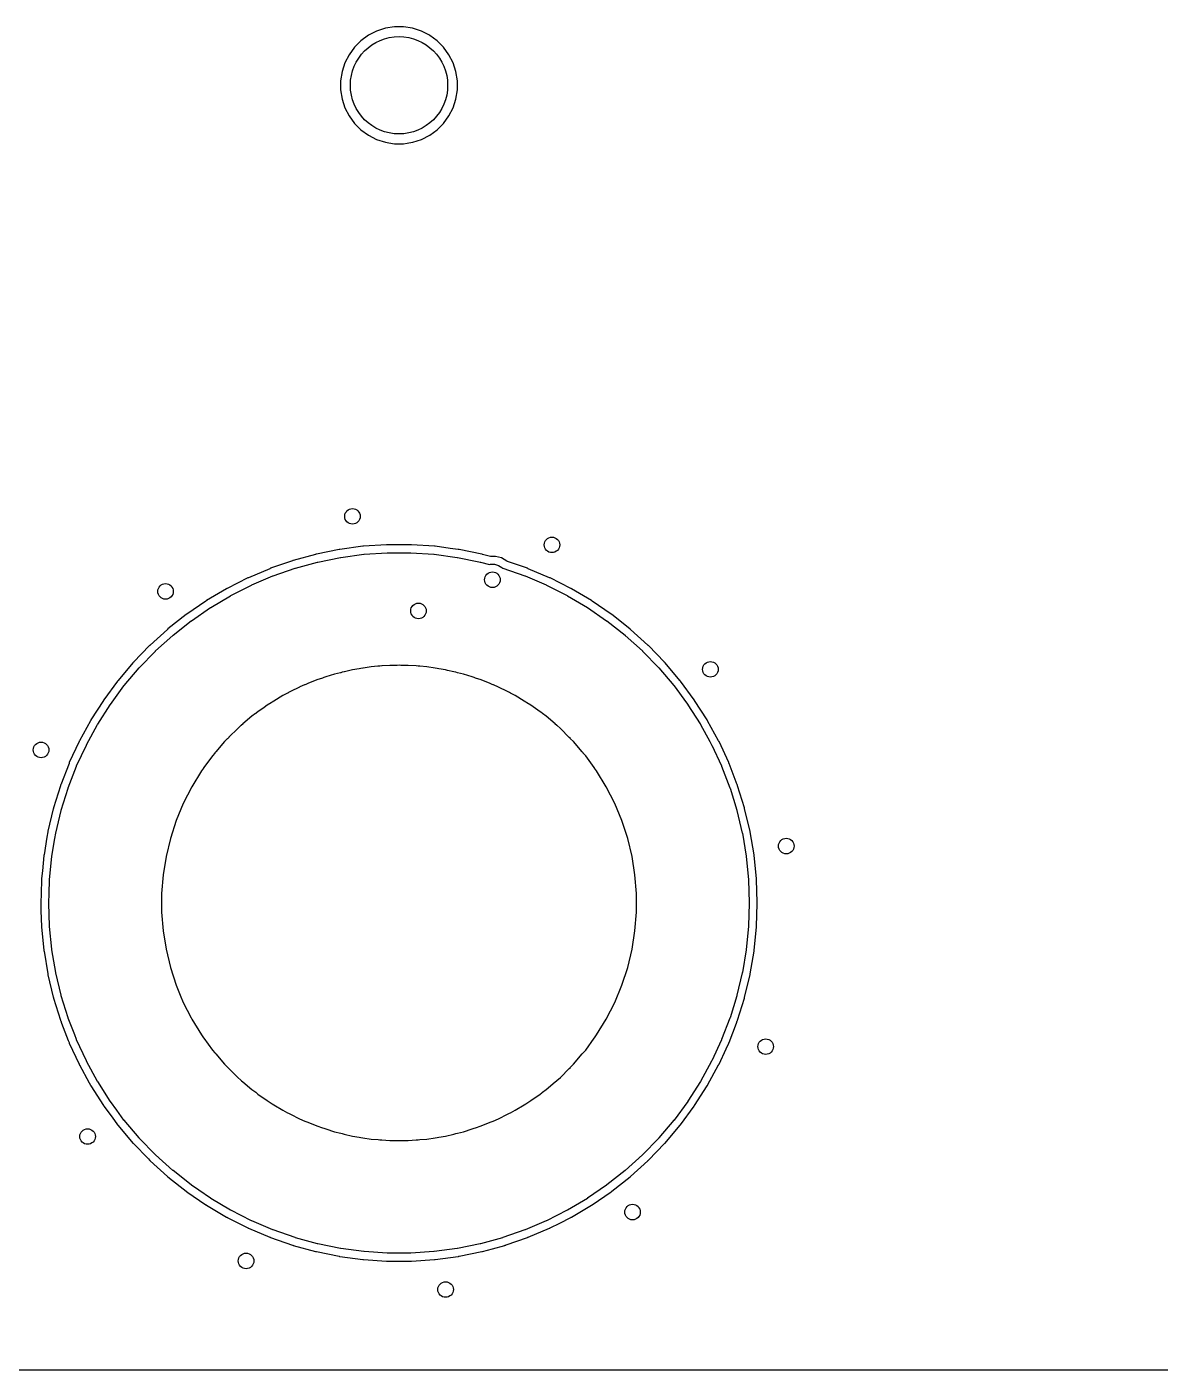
# Model space of a CAD drawing. Header units: inches. Extents: x 0.79 to 7.64, y -5.35 to -0.98.
# Drawn here: x 3.836 to 4.983, y -5.354 to -3.996 of the extents above; entities that cross this region are included whole.
import ezdxf

# ---------------------------------------------------------------- set-up
doc = ezdxf.new("R2010")
doc.units = ezdxf.units.IN
doc.header["$MEASUREMENT"] = 0
doc.layers.add('BLACK', color=250, linetype='CONTINUOUS')

msp = doc.modelspace()

# ---------------------------------------------------------------- linework, layer by layer
at = {"layer": 'BLACK', "linetype": 'CONTINUOUS'}
for p, q in [((4.1816, -4.0046), (4.1741, -4.0101)), ((4.1899, -4.0004), (4.1816, -4.0046)), ((4.1988, -3.9975), (4.1899, -4.0004)), ((4.2079, -3.996), (4.1988, -3.9975)), ((4.2172, -3.996), (4.2079, -3.996)), ((4.2079, -3.996), (4.2079, -3.996)), ((4.2079, -3.996), (4.2079, -3.996)), ((4.2264, -3.9975), (4.2172, -3.996)), ((4.2172, -3.996), (4.2172, -3.996)), ((4.2172, -3.996), (4.2172, -3.996)), ((4.2353, -4.0004), (4.2264, -3.9975)), ((4.2434, -4.0045), (4.2353, -4.0004)), ((4.2436, -4.0046), (4.2434, -4.0045)), ((4.2434, -4.0045), (4.2434, -4.0045)), ((4.2439, -4.0048), (4.2436, -4.0046)), ((4.2436, -4.0046), (4.2436, -4.0046)), ((4.2436, -4.0046), (4.2436, -4.0046)), ((4.2511, -4.0101), (4.2439, -4.0048)), ((4.2439, -4.0048), (4.2439, -4.0048)), ((4.1675, -4.0166), (4.1621, -4.0242)), ((4.1741, -4.0101), (4.1675, -4.0166)), ((4.2577, -4.0166), (4.2511, -4.0101)), ((4.2511, -4.0101), (4.2511, -4.0101)), ((4.2511, -4.0101), (4.2511, -4.0101)), ((4.2631, -4.0242), (4.2577, -4.0166)), ((4.1579, -4.0324), (4.155, -4.0413)), ((4.1621, -4.0242), (4.1579, -4.0324)), ((4.2673, -4.0324), (4.2631, -4.0242)), ((4.2702, -4.0413), (4.2673, -4.0324)), ((4.155, -4.0413), (4.1535, -4.0505)), ((4.2717, -4.0505), (4.2702, -4.0413)), ((4.2702, -4.0413), (4.2702, -4.0413)), ((4.2702, -4.0413), (4.2702, -4.0413)), ((4.1535, -4.0505), (4.1535, -4.0598)), ((4.1535, -4.0598), (4.155, -4.069)), ((4.2702, -4.069), (4.2717, -4.0598)), ((4.2717, -4.0598), (4.2717, -4.0505)), ((4.155, -4.069), (4.155, -4.069)), ((4.155, -4.069), (4.155, -4.0691)), ((4.155, -4.0691), (4.1579, -4.0778)), ((4.2673, -4.0778), (4.2702, -4.069)), ((4.2702, -4.069), (4.2702, -4.069)), ((4.1579, -4.0778), (4.1579, -4.0778)), ((4.1579, -4.0778), (4.1579, -4.0778)), ((4.1579, -4.0778), (4.1579, -4.0778)), ((4.1579, -4.0778), (4.1621, -4.0861)), ((4.1621, -4.0861), (4.1675, -4.0936)), ((4.2577, -4.0936), (4.2631, -4.0861)), ((4.2631, -4.0861), (4.2673, -4.0778)), ((4.1675, -4.0936), (4.1741, -4.1002)), ((4.1741, -4.1002), (4.1816, -4.1056)), ((4.2436, -4.1056), (4.2511, -4.1002)), ((4.2511, -4.1002), (4.2577, -4.0936)), ((4.1816, -4.1056), (4.1899, -4.1099)), ((4.1899, -4.1099), (4.1988, -4.1127)), ((4.1988, -4.1127), (4.1988, -4.1127)), ((4.1988, -4.1127), (4.1988, -4.1127)), ((4.1988, -4.1127), (4.2024, -4.1133)), ((4.2024, -4.1133), (4.2079, -4.1142)), ((4.2079, -4.1142), (4.2172, -4.1142)), ((4.2172, -4.1142), (4.2209, -4.1136)), ((4.2172, -4.1142), (4.2172, -4.1142)), ((4.2209, -4.1136), (4.2264, -4.1127)), ((4.2264, -4.1127), (4.2264, -4.1127)), ((4.2264, -4.1127), (4.2264, -4.1127)), ((4.2264, -4.1127), (4.2264, -4.1127)), ((4.2264, -4.1127), (4.2264, -4.1127)), ((4.2264, -4.1127), (4.2265, -4.1127)), ((4.2265, -4.1127), (4.2267, -4.1126)), ((4.2267, -4.1126), (4.2353, -4.1099)), ((4.2353, -4.1099), (4.2436, -4.1056)), ((4.1759, -4.5213), (4.1527, -4.5245)), ((4.1761, -4.5213), (4.1759, -4.5213)), ((4.1762, -4.5213), (4.1761, -4.5213)), ((4.1765, -4.5213), (4.1762, -4.5213)), ((4.1768, -4.5213), (4.1765, -4.5213)), ((4.1765, -4.5213), (4.1765, -4.5213)), ((4.1765, -4.5213), (4.1765, -4.5213)), ((4.2001, -4.5197), (4.1768, -4.5213)), ((4.2003, -4.5197), (4.2001, -4.5197)), ((4.2007, -4.5197), (4.2003, -4.5197)), ((4.2003, -4.5197), (4.2003, -4.5197)), ((4.2003, -4.5197), (4.2003, -4.5197)), ((4.2009, -4.5197), (4.2007, -4.5197)), ((4.2243, -4.5197), (4.2009, -4.5197)), ((4.2009, -4.5197), (4.2009, -4.5197)), ((4.2245, -4.5197), (4.2243, -4.5197)), ((4.2243, -4.5197), (4.2243, -4.5197)), ((4.2248, -4.5197), (4.2245, -4.5197)), ((4.2249, -4.5197), (4.2248, -4.5197)), ((4.225, -4.5197), (4.2249, -4.5197)), ((4.2251, -4.5197), (4.225, -4.5197)), ((4.2484, -4.5213), (4.2251, -4.5197)), ((4.2487, -4.5213), (4.2484, -4.5213)), ((4.249, -4.5213), (4.2487, -4.5213)), ((4.2492, -4.5213), (4.249, -4.5213)), ((4.2493, -4.5213), (4.2492, -4.5213)), ((4.2643, -4.5234), (4.2493, -4.5213)), ((4.1048, -4.5359), (4.0827, -4.5435)), ((4.1051, -4.5358), (4.1048, -4.5359)), ((4.1054, -4.5357), (4.1051, -4.5358)), ((4.1056, -4.5356), (4.1054, -4.5357)), ((4.1282, -4.5295), (4.1056, -4.5356)), ((4.1284, -4.5294), (4.1282, -4.5295)), ((4.1287, -4.5293), (4.1284, -4.5294)), ((4.1289, -4.5293), (4.1287, -4.5293)), ((4.129, -4.5293), (4.1289, -4.5293)), ((4.1519, -4.5246), (4.129, -4.5293)), ((4.129, -4.5293), (4.129, -4.5293)), ((4.129, -4.5293), (4.129, -4.5293)), ((4.1306, -4.5372), (4.1535, -4.5325)), ((4.1522, -4.5245), (4.1519, -4.5246)), ((4.1525, -4.5245), (4.1522, -4.5245)), ((4.1527, -4.5245), (4.1525, -4.5245)), ((4.1535, -4.5325), (4.1538, -4.5325)), ((4.1538, -4.5325), (4.177, -4.5294)), ((4.177, -4.5294), (4.1773, -4.5293)), ((4.1773, -4.5293), (4.2006, -4.5278)), ((4.2006, -4.5278), (4.2009, -4.5278)), ((4.2009, -4.5278), (4.2243, -4.5278)), ((4.2243, -4.5278), (4.2246, -4.5278)), ((4.2246, -4.5278), (4.2479, -4.5293)), ((4.2479, -4.5293), (4.2482, -4.5294)), ((4.2482, -4.5294), (4.2714, -4.5325)), ((4.2725, -4.5245), (4.2643, -4.5234)), ((4.2714, -4.5325), (4.2717, -4.5325)), ((4.2717, -4.5325), (4.2935, -4.537)), ((4.2727, -4.5245), (4.2725, -4.5245)), ((4.273, -4.5245), (4.2727, -4.5245)), ((4.2727, -4.5245), (4.2727, -4.5245)), ((4.2727, -4.5245), (4.2727, -4.5245)), ((4.2733, -4.5246), (4.273, -4.5245)), ((4.2962, -4.5293), (4.2733, -4.5246)), ((4.2733, -4.5246), (4.2733, -4.5246)), ((4.2733, -4.5246), (4.2733, -4.5246)), ((4.2965, -4.5293), (4.2962, -4.5293)), ((4.2968, -4.5294), (4.2965, -4.5293)), ((4.2965, -4.5293), (4.2965, -4.5293)), ((4.2965, -4.5293), (4.2965, -4.5293)), ((4.297, -4.5295), (4.2968, -4.5294)), ((4.2968, -4.5294), (4.2968, -4.5294)), ((4.3012, -4.5306), (4.297, -4.5295)), ((4.3039, -4.5313), (4.3012, -4.5306)), ((4.305, -4.5315), (4.3039, -4.5313)), ((4.3102, -4.5315), (4.305, -4.5315)), ((4.3162, -4.5331), (4.3102, -4.5315)), ((4.3102, -4.5315), (4.3102, -4.5315)), ((4.3216, -4.5362), (4.3162, -4.5331)), ((4.3217, -4.5363), (4.3216, -4.5362)), ((4.3216, -4.5362), (4.3216, -4.5362)), ((4.3224, -4.5366), (4.3217, -4.5363)), ((4.3424, -4.5435), (4.3224, -4.5366)), ((4.0819, -4.5439), (4.0604, -4.553)), ((4.0822, -4.5437), (4.0819, -4.5439)), ((4.0825, -4.5436), (4.0822, -4.5437)), ((4.0827, -4.5435), (4.0825, -4.5436)), ((4.0854, -4.5512), (4.1075, -4.5435)), ((4.1075, -4.5435), (4.1078, -4.5434)), ((4.1078, -4.5434), (4.1303, -4.5373)), ((4.1303, -4.5373), (4.1306, -4.5372)), ((4.2935, -4.537), (4.2946, -4.5372)), ((4.2946, -4.5372), (4.2949, -4.5373)), ((4.2949, -4.5373), (4.3041, -4.5398)), ((4.3041, -4.5398), (4.305, -4.5395)), ((4.305, -4.5395), (4.3091, -4.5395)), ((4.3091, -4.5395), (4.3131, -4.5406)), ((4.3131, -4.5406), (4.3167, -4.5426)), ((4.3167, -4.5426), (4.3175, -4.5434)), ((4.3175, -4.5434), (4.3177, -4.5435)), ((4.3177, -4.5435), (4.3398, -4.5512)), ((4.3427, -4.5436), (4.3424, -4.5435)), ((4.343, -4.5437), (4.3427, -4.5436)), ((4.3433, -4.5439), (4.343, -4.5437)), ((4.3648, -4.553), (4.3433, -4.5439)), ((4.0597, -4.5533), (4.0388, -4.5639)), ((4.0425, -4.5711), (4.0633, -4.5606)), ((4.0599, -4.5532), (4.0597, -4.5533)), ((4.0602, -4.5531), (4.0599, -4.5532)), ((4.0604, -4.553), (4.0602, -4.5531)), ((4.0633, -4.5606), (4.0636, -4.5604)), ((4.0636, -4.5604), (4.0851, -4.5513)), ((4.0851, -4.5513), (4.0854, -4.5512)), ((4.3398, -4.5512), (4.3401, -4.5513)), ((4.3401, -4.5513), (4.3616, -4.5604)), ((4.3616, -4.5604), (4.3619, -4.5606)), ((4.3619, -4.5606), (4.3827, -4.5711)), ((4.365, -4.5531), (4.3648, -4.553)), ((4.3653, -4.5532), (4.365, -4.5531)), ((4.3655, -4.5533), (4.3653, -4.5532)), ((4.3864, -4.5639), (4.3655, -4.5533)), ((4.0172, -4.5766), (3.998, -4.5899)), ((4.0175, -4.5765), (4.0172, -4.5766)), ((4.0177, -4.5763), (4.0175, -4.5765)), ((4.018, -4.5762), (4.0177, -4.5763)), ((4.0381, -4.5643), (4.018, -4.5762)), ((4.0221, -4.5831), (4.0422, -4.5712)), ((4.0383, -4.5641), (4.0381, -4.5643)), ((4.0386, -4.564), (4.0383, -4.5641)), ((4.0388, -4.5639), (4.0386, -4.564)), ((4.0422, -4.5712), (4.0425, -4.5711)), ((4.3827, -4.5711), (4.383, -4.5712)), ((4.383, -4.5712), (4.4031, -4.5831)), ((4.3866, -4.564), (4.3864, -4.5639)), ((4.3869, -4.5641), (4.3866, -4.564)), ((4.3871, -4.5643), (4.3869, -4.5641)), ((4.4072, -4.5762), (4.3871, -4.5643)), ((4.4075, -4.5763), (4.4072, -4.5762)), ((4.4077, -4.5765), (4.4075, -4.5763)), ((4.408, -4.5766), (4.4077, -4.5765)), ((4.4077, -4.5765), (4.4077, -4.5765)), ((4.4272, -4.5899), (4.408, -4.5766)), ((3.9973, -4.5904), (3.9789, -4.6049)), ((3.9975, -4.5902), (3.9973, -4.5904)), ((3.9977, -4.59), (3.9975, -4.5902)), ((3.998, -4.5899), (3.9977, -4.59)), ((4.0026, -4.5965), (4.0218, -4.5833)), ((4.0218, -4.5833), (4.0221, -4.5831)), ((4.4031, -4.5831), (4.4034, -4.5833)), ((4.4034, -4.5833), (4.4226, -4.5965)), ((4.4274, -4.59), (4.4272, -4.5899)), ((4.4277, -4.5902), (4.4274, -4.59)), ((4.4274, -4.59), (4.4274, -4.59)), ((4.4279, -4.5904), (4.4277, -4.5902)), ((4.4277, -4.5902), (4.4277, -4.5902)), ((4.4462, -4.6049), (4.4279, -4.5904)), ((4.4279, -4.5904), (4.4279, -4.5904)), ((3.984, -4.6112), (4.0023, -4.5967)), ((4.0023, -4.5967), (4.0026, -4.5965)), ((4.4226, -4.5965), (4.4229, -4.5967)), ((4.4229, -4.5967), (4.4412, -4.6112)), ((3.9783, -4.6054), (3.961, -4.6211)), ((3.9664, -4.6271), (3.9837, -4.6114)), ((3.9785, -4.6052), (3.9783, -4.6054)), ((3.9787, -4.6051), (3.9785, -4.6052)), ((3.9789, -4.6049), (3.9787, -4.605)), ((3.9787, -4.605), (3.9787, -4.605)), ((3.9787, -4.605), (3.9787, -4.605)), ((3.9787, -4.605), (3.9787, -4.6051)), ((3.9837, -4.6114), (3.984, -4.6112)), ((4.4412, -4.6112), (4.4415, -4.6114)), ((4.4415, -4.6114), (4.4588, -4.6271)), ((4.4463, -4.6049), (4.4462, -4.6049)), ((4.4465, -4.605), (4.4463, -4.6049)), ((4.4467, -4.6052), (4.4465, -4.605)), ((4.4469, -4.6054), (4.4467, -4.6052)), ((4.4467, -4.6052), (4.4467, -4.6052)), ((4.4642, -4.6211), (4.4469, -4.6054)), ((4.4469, -4.6054), (4.4469, -4.6054)), ((4.4469, -4.6054), (4.4469, -4.6054)), ((3.9603, -4.6217), (3.9441, -4.6385)), ((3.9499, -4.6441), (3.9662, -4.6273)), ((3.9605, -4.6215), (3.9603, -4.6217)), ((3.9608, -4.6213), (3.9605, -4.6215)), ((3.961, -4.6211), (3.9608, -4.6213)), ((3.9662, -4.6273), (3.9664, -4.6271)), ((4.4588, -4.6271), (4.459, -4.6273)), ((4.459, -4.6273), (4.4753, -4.6441)), ((4.4644, -4.6213), (4.4642, -4.6211)), ((4.4642, -4.6211), (4.4642, -4.6211)), ((4.4642, -4.6211), (4.4642, -4.6211)), ((4.4647, -4.6215), (4.4644, -4.6213)), ((4.4644, -4.6213), (4.4644, -4.6213)), ((4.4649, -4.6217), (4.4647, -4.6215)), ((4.4811, -4.6385), (4.4649, -4.6217)), ((4.4649, -4.6217), (4.4649, -4.6217)), ((4.4649, -4.6217), (4.4649, -4.6217)), ((3.9435, -4.6391), (3.9284, -4.6569)), ((3.9346, -4.6622), (3.9497, -4.6443)), ((3.9437, -4.6389), (3.9435, -4.6391)), ((3.9439, -4.6387), (3.9437, -4.6389)), ((3.9441, -4.6385), (3.9439, -4.6387)), ((3.9497, -4.6443), (3.9499, -4.6441)), ((4.1723, -4.6451), (4.1657, -4.6461)), ((4.1724, -4.6451), (4.1723, -4.6451)), ((4.1741, -4.6447), (4.1724, -4.6451)), ((4.1761, -4.6445), (4.1741, -4.6447)), ((4.1762, -4.6445), (4.1761, -4.6445)), ((4.1843, -4.6432), (4.1762, -4.6445)), ((4.1762, -4.6445), (4.1762, -4.6445)), ((4.1913, -4.6426), (4.1843, -4.6432)), ((4.1843, -4.6432), (4.1843, -4.6432)), ((4.1915, -4.6426), (4.1913, -4.6426)), ((4.1933, -4.6424), (4.1915, -4.6426)), ((4.1953, -4.6423), (4.1933, -4.6424)), ((4.1954, -4.6423), (4.1953, -4.6423)), ((4.2032, -4.6417), (4.1954, -4.6423)), ((4.1954, -4.6423), (4.1954, -4.6423)), ((4.2107, -4.6417), (4.2032, -4.6417)), ((4.2126, -4.6416), (4.2107, -4.6417)), ((4.2145, -4.6417), (4.2126, -4.6416)), ((4.222, -4.6417), (4.2145, -4.6417)), ((4.2298, -4.6423), (4.222, -4.6417)), ((4.222, -4.6417), (4.222, -4.6417)), ((4.2299, -4.6423), (4.2298, -4.6423)), ((4.2319, -4.6424), (4.2299, -4.6423)), ((4.2337, -4.6426), (4.2319, -4.6424)), ((4.2338, -4.6426), (4.2337, -4.6426)), ((4.2408, -4.6432), (4.2338, -4.6426)), ((4.2408, -4.6432), (4.2408, -4.6432)), ((4.249, -4.6445), (4.2408, -4.6432)), ((4.2491, -4.6445), (4.249, -4.6445)), ((4.249, -4.6445), (4.249, -4.6445)), ((4.2511, -4.6447), (4.2491, -4.6445)), ((4.2528, -4.6451), (4.2511, -4.6447)), ((4.2529, -4.6451), (4.2528, -4.6451)), ((4.2595, -4.6461), (4.2529, -4.6451)), ((4.4753, -4.6441), (4.4755, -4.6443)), ((4.4755, -4.6443), (4.4906, -4.6622)), ((4.4813, -4.6387), (4.4811, -4.6385)), ((4.4811, -4.6385), (4.4811, -4.6385)), ((4.4815, -4.6389), (4.4813, -4.6387)), ((4.4817, -4.6391), (4.4815, -4.6389)), ((4.4815, -4.6389), (4.4815, -4.6389)), ((4.4967, -4.6569), (4.4817, -4.6391)), ((3.9279, -4.6576), (3.9141, -4.6764)), ((3.9281, -4.6574), (3.9279, -4.6576)), ((3.9283, -4.6572), (3.9281, -4.6574)), ((3.9284, -4.6569), (3.9283, -4.6572)), ((4.1294, -4.6564), (4.1205, -4.6601)), ((4.1351, -4.6545), (4.1294, -4.6564)), ((4.1294, -4.6564), (4.1294, -4.6564)), ((4.1352, -4.6545), (4.1351, -4.6545)), ((4.1351, -4.6545), (4.1351, -4.6545)), ((4.1365, -4.654), (4.1352, -4.6545)), ((4.1386, -4.6534), (4.1365, -4.654)), ((4.1387, -4.6534), (4.1386, -4.6534)), ((4.1474, -4.6506), (4.1387, -4.6534)), ((4.1387, -4.6534), (4.1387, -4.6534)), ((4.1535, -4.6491), (4.1474, -4.6506)), ((4.1536, -4.6491), (4.1535, -4.6491)), ((4.1535, -4.6491), (4.1535, -4.6491)), ((4.1551, -4.6486), (4.1536, -4.6491)), ((4.1572, -4.6482), (4.1551, -4.6486)), ((4.1573, -4.6482), (4.1572, -4.6482)), ((4.1657, -4.6461), (4.1573, -4.6482)), ((4.1573, -4.6482), (4.1573, -4.6482)), ((4.2617, -4.6467), (4.2595, -4.6461)), ((4.2595, -4.6461), (4.2595, -4.6461)), ((4.2679, -4.6482), (4.2617, -4.6467)), ((4.268, -4.6482), (4.2679, -4.6482)), ((4.2679, -4.6482), (4.2679, -4.6482)), ((4.2701, -4.6486), (4.268, -4.6482)), ((4.2716, -4.6491), (4.2701, -4.6486)), ((4.2778, -4.6506), (4.2716, -4.6491)), ((4.2865, -4.6534), (4.2778, -4.6506)), ((4.2778, -4.6506), (4.2778, -4.6506)), ((4.2778, -4.6506), (4.2778, -4.6506)), ((4.2866, -4.6534), (4.2865, -4.6534)), ((4.2865, -4.6534), (4.2865, -4.6534)), ((4.2887, -4.654), (4.2866, -4.6534)), ((4.29, -4.6545), (4.2887, -4.654)), ((4.2901, -4.6545), (4.29, -4.6545)), ((4.2958, -4.6564), (4.2901, -4.6545)), ((4.2901, -4.6545), (4.2901, -4.6545)), ((4.3047, -4.6601), (4.2958, -4.6564)), ((4.2958, -4.6564), (4.2958, -4.6564)), ((4.4969, -4.6571), (4.4967, -4.6569)), ((4.4969, -4.6572), (4.4969, -4.6571)), ((4.4971, -4.6574), (4.4969, -4.6572)), ((4.4973, -4.6576), (4.4971, -4.6574)), ((4.5111, -4.6764), (4.4973, -4.6576)), ((4.4973, -4.6576), (4.4973, -4.6576)), ((3.9206, -4.6812), (3.9344, -4.6624)), ((3.9344, -4.6624), (3.9346, -4.6622)), ((4.0952, -4.6722), (4.086, -4.6778)), ((4.0998, -4.6698), (4.0952, -4.6722)), ((4.1, -4.6697), (4.0998, -4.6698)), ((4.0998, -4.6698), (4.0998, -4.6698)), ((4.1009, -4.6692), (4.1, -4.6697)), ((4.1029, -4.6682), (4.1009, -4.6692)), ((4.112, -4.6636), (4.1029, -4.6682)), ((4.1029, -4.6682), (4.1029, -4.6682)), ((4.1124, -4.6634), (4.112, -4.6636)), ((4.112, -4.6636), (4.112, -4.6636)), ((4.112, -4.6636), (4.112, -4.6636)), ((4.1171, -4.6615), (4.1124, -4.6634)), ((4.1173, -4.6614), (4.1171, -4.6615)), ((4.1171, -4.6615), (4.1171, -4.6615)), ((4.1184, -4.6609), (4.1173, -4.6614)), ((4.1205, -4.6601), (4.1184, -4.6609)), ((4.1205, -4.6601), (4.1205, -4.6601)), ((4.1205, -4.6601), (4.1205, -4.6601)), ((4.3068, -4.6609), (4.3047, -4.6601)), ((4.3047, -4.6601), (4.3047, -4.6601)), ((4.3047, -4.6601), (4.3047, -4.6601)), ((4.3079, -4.6614), (4.3068, -4.6609)), ((4.3081, -4.6615), (4.3079, -4.6614)), ((4.3132, -4.6636), (4.3081, -4.6615)), ((4.3081, -4.6615), (4.3081, -4.6615)), ((4.3223, -4.6682), (4.3132, -4.6636)), ((4.3132, -4.6636), (4.3132, -4.6636)), ((4.3243, -4.6692), (4.3223, -4.6682)), ((4.3252, -4.6697), (4.3243, -4.6692)), ((4.3254, -4.6698), (4.3252, -4.6697)), ((4.33, -4.6722), (4.3254, -4.6698)), ((4.3392, -4.6778), (4.33, -4.6722)), ((4.33, -4.6722), (4.33, -4.6722)), ((4.33, -4.6722), (4.33, -4.6722)), ((4.33, -4.6722), (4.33, -4.6722)), ((4.4906, -4.6622), (4.4908, -4.6624)), ((4.4908, -4.6624), (4.5033, -4.6795)), ((3.9136, -4.6771), (3.901, -4.6968)), ((3.9078, -4.7012), (3.9204, -4.6815)), ((3.9137, -4.6769), (3.9136, -4.6771)), ((3.9139, -4.6766), (3.9137, -4.6769)), ((3.9141, -4.6764), (3.9139, -4.6766)), ((3.9204, -4.6815), (3.9206, -4.6812)), ((4.0761, -4.6842), (4.0699, -4.6887)), ((4.0791, -4.682), (4.0761, -4.6842)), ((4.0833, -4.6795), (4.0791, -4.682)), ((4.0791, -4.682), (4.0791, -4.682)), ((4.0791, -4.682), (4.0791, -4.682)), ((4.0834, -4.6794), (4.0833, -4.6795)), ((4.0842, -4.6788), (4.0834, -4.6794)), ((4.086, -4.6778), (4.0842, -4.6788)), ((4.086, -4.6778), (4.086, -4.6778)), ((4.086, -4.6778), (4.086, -4.6778)), ((4.341, -4.6788), (4.3392, -4.6778)), ((4.3392, -4.6778), (4.3392, -4.6778)), ((4.3418, -4.6794), (4.341, -4.6788)), ((4.3419, -4.6795), (4.3418, -4.6794)), ((4.3461, -4.682), (4.3419, -4.6795)), ((4.3553, -4.6887), (4.3461, -4.682)), ((4.3461, -4.682), (4.3461, -4.682)), ((4.3461, -4.682), (4.3461, -4.682)), ((4.5033, -4.6795), (4.5046, -4.6812)), ((4.5046, -4.6812), (4.5048, -4.6815)), ((4.5048, -4.6815), (4.5172, -4.7009)), ((4.5113, -4.6766), (4.5111, -4.6764)), ((4.5114, -4.6768), (4.5113, -4.6766)), ((4.5115, -4.6769), (4.5114, -4.6768)), ((4.5116, -4.6771), (4.5115, -4.6769)), ((4.5242, -4.6968), (4.5116, -4.6771)), ((4.5116, -4.6771), (4.5116, -4.6771)), ((3.9006, -4.6976), (3.8893, -4.7181)), ((3.9007, -4.6973), (3.9006, -4.6976)), ((3.9009, -4.6971), (3.9007, -4.6973)), ((3.901, -4.6968), (3.9009, -4.6971)), ((4.0638, -4.6931), (4.0547, -4.7009)), ((4.0675, -4.6904), (4.0638, -4.6931)), ((4.0638, -4.6931), (4.0638, -4.6931)), ((4.0676, -4.6903), (4.0675, -4.6904)), ((4.0675, -4.6904), (4.0675, -4.6904)), ((4.0683, -4.6898), (4.0676, -4.6903)), ((4.0699, -4.6887), (4.0683, -4.6898)), ((4.0699, -4.6887), (4.0699, -4.6887)), ((4.3569, -4.6898), (4.3553, -4.6887)), ((4.3553, -4.6887), (4.3553, -4.6887)), ((4.3553, -4.6887), (4.3553, -4.6887)), ((4.3576, -4.6903), (4.3569, -4.6898)), ((4.3577, -4.6904), (4.3576, -4.6903)), ((4.3614, -4.6931), (4.3577, -4.6904)), ((4.3705, -4.7009), (4.3614, -4.6931)), ((4.3614, -4.6931), (4.3614, -4.6931)), ((4.3614, -4.6931), (4.3614, -4.6931)), ((4.5243, -4.6971), (4.5242, -4.6968)), ((4.5242, -4.6968), (4.5242, -4.6968)), ((4.5245, -4.6973), (4.5243, -4.6971)), ((4.5246, -4.6976), (4.5245, -4.6973)), ((4.5359, -4.7181), (4.5246, -4.6976)), ((3.8964, -4.7219), (3.9077, -4.7015)), ((3.9077, -4.7015), (3.9078, -4.7012)), ((4.0494, -4.7054), (4.0404, -4.7144)), ((4.0527, -4.7026), (4.0494, -4.7054)), ((4.0528, -4.7025), (4.0527, -4.7026)), ((4.0527, -4.7026), (4.0527, -4.7026)), ((4.0533, -4.7021), (4.0528, -4.7025)), ((4.0546, -4.701), (4.0533, -4.7021)), ((4.0547, -4.7009), (4.0546, -4.701)), ((4.0547, -4.7009), (4.0547, -4.7009)), ((4.3706, -4.701), (4.3705, -4.7009)), ((4.3705, -4.7009), (4.3705, -4.7009)), ((4.3719, -4.7021), (4.3706, -4.701)), ((4.3724, -4.7025), (4.3719, -4.7021)), ((4.3725, -4.7026), (4.3724, -4.7025)), ((4.3755, -4.7052), (4.3725, -4.7026)), ((4.3758, -4.7054), (4.3755, -4.7052)), ((4.3848, -4.7145), (4.3758, -4.7054)), ((4.3758, -4.7054), (4.3758, -4.7054)), ((4.5172, -4.7009), (4.5174, -4.7012)), ((4.5174, -4.7012), (4.5175, -4.7015)), ((4.5175, -4.7015), (4.527, -4.7187)), ((3.8889, -4.7188), (3.8791, -4.74)), ((3.8865, -4.7434), (3.8963, -4.7222)), ((3.8891, -4.7186), (3.8889, -4.7188)), ((3.8892, -4.7183), (3.8891, -4.7186)), ((3.8893, -4.7181), (3.8892, -4.7183)), ((3.8963, -4.7222), (3.8964, -4.7219)), ((4.0361, -4.7187), (4.0272, -4.7291)), ((4.0389, -4.7159), (4.0361, -4.7187)), ((4.0361, -4.7187), (4.0361, -4.7187)), ((4.039, -4.7158), (4.0389, -4.7159)), ((4.0389, -4.7159), (4.0389, -4.7159)), ((4.0393, -4.7155), (4.039, -4.7158)), ((4.0404, -4.7145), (4.0393, -4.7155)), ((4.0404, -4.7144), (4.0404, -4.7144)), ((4.0404, -4.7144), (4.0404, -4.7145)), ((4.3859, -4.7155), (4.3848, -4.7145)), ((4.3862, -4.7158), (4.3859, -4.7155)), ((4.3891, -4.7187), (4.3862, -4.7158)), ((4.398, -4.7292), (4.3891, -4.7187)), ((4.527, -4.7187), (4.5288, -4.7219)), ((4.5288, -4.7219), (4.5289, -4.7222)), ((4.5289, -4.7222), (4.5387, -4.7434)), ((4.536, -4.7182), (4.5359, -4.7181)), ((4.536, -4.7183), (4.536, -4.7182)), ((4.5361, -4.7186), (4.536, -4.7183)), ((4.5363, -4.7188), (4.5361, -4.7186)), ((4.5461, -4.74), (4.5363, -4.7188)), ((3.879, -4.7403), (3.8789, -4.7406)), ((3.8791, -4.74), (3.879, -4.7403)), ((4.0238, -4.7331), (4.0152, -4.745)), ((4.0262, -4.7303), (4.0238, -4.7331)), ((4.0263, -4.7302), (4.0262, -4.7303)), ((4.0262, -4.7303), (4.0262, -4.7303)), ((4.0265, -4.7299), (4.0263, -4.7302)), ((4.0272, -4.7292), (4.0265, -4.7299)), ((4.0272, -4.7291), (4.0272, -4.7292)), ((4.3987, -4.7299), (4.398, -4.7292)), ((4.3989, -4.7302), (4.3987, -4.7299)), ((4.399, -4.7303), (4.3989, -4.7302)), ((4.4014, -4.7331), (4.399, -4.7303)), ((4.41, -4.745), (4.4014, -4.7331)), ((4.5462, -4.7403), (4.5461, -4.74)), ((4.5461, -4.74), (4.5461, -4.74)), ((4.5463, -4.7406), (4.5462, -4.7403)), ((3.8788, -4.7408), (3.8704, -4.7626)), ((3.8779, -4.7655), (3.8863, -4.7437)), ((3.8789, -4.7406), (3.8788, -4.7408)), ((3.8863, -4.7437), (3.8865, -4.7434)), ((4.0127, -4.7484), (4.0029, -4.7644)), ((4.0147, -4.7456), (4.0127, -4.7484)), ((4.0127, -4.7484), (4.0127, -4.7484)), ((4.0148, -4.7455), (4.0147, -4.7456)), ((4.0149, -4.7454), (4.0148, -4.7455)), ((4.0152, -4.745), (4.0149, -4.7454)), ((4.0152, -4.745), (4.0152, -4.745)), ((4.4103, -4.7454), (4.41, -4.745)), ((4.4104, -4.7455), (4.4103, -4.7454)), ((4.4125, -4.7484), (4.4104, -4.7455)), ((4.4223, -4.7644), (4.4125, -4.7484)), ((4.4125, -4.7484), (4.4125, -4.7484)), ((4.4125, -4.7484), (4.4125, -4.7484)), ((4.5387, -4.7434), (4.5389, -4.7437)), ((4.5389, -4.7437), (4.5473, -4.7655)), ((4.5464, -4.7408), (4.5463, -4.7406)), ((4.5548, -4.7626), (4.5464, -4.7408)), ((3.8701, -4.7634), (3.8632, -4.7857)), ((3.8702, -4.7632), (3.8701, -4.7634)), ((3.8703, -4.7629), (3.8702, -4.7632)), ((3.8704, -4.7626), (3.8703, -4.7629)), ((3.8709, -4.7881), (3.8778, -4.7658)), ((3.8778, -4.7658), (3.8779, -4.7655)), ((4.0029, -4.7644), (3.9943, -4.7813)), ((4.0029, -4.7644), (4.0029, -4.7644)), ((4.4309, -4.7813), (4.4223, -4.7644)), ((4.4223, -4.7644), (4.4223, -4.7644)), ((4.4223, -4.7644), (4.4223, -4.7644)), ((4.4223, -4.7644), (4.4223, -4.7644)), ((4.5473, -4.7655), (4.5474, -4.7658)), ((4.5474, -4.7658), (4.5543, -4.7881)), ((4.5549, -4.7628), (4.5548, -4.7626)), ((4.5549, -4.7629), (4.5549, -4.7628)), ((4.555, -4.7632), (4.5549, -4.7629)), ((4.5551, -4.7634), (4.555, -4.7632)), ((4.555, -4.7632), (4.555, -4.7632)), ((4.555, -4.7632), (4.555, -4.7632)), ((4.562, -4.7857), (4.5551, -4.7634)), ((3.8629, -4.7866), (3.8575, -4.8093)), ((3.863, -4.7863), (3.8629, -4.7866)), ((3.8631, -4.786), (3.863, -4.7863)), ((3.8632, -4.7857), (3.8631, -4.786)), ((3.8654, -4.8112), (3.8708, -4.7884)), ((3.8708, -4.7884), (3.8709, -4.7881)), ((3.9943, -4.7813), (3.9871, -4.7987)), ((4.4381, -4.7987), (4.4309, -4.7813)), ((4.5543, -4.7881), (4.5544, -4.7884)), ((4.5544, -4.7884), (4.5598, -4.8112)), ((4.5621, -4.786), (4.562, -4.7857)), ((4.5622, -4.7863), (4.5621, -4.786)), ((4.5622, -4.7866), (4.5622, -4.7863)), ((4.5677, -4.8093), (4.5622, -4.7866)), ((4.5622, -4.7866), (4.5622, -4.7866)), ((4.5622, -4.7866), (4.5622, -4.7866)), ((3.9871, -4.7987), (3.9813, -4.8166)), ((4.4439, -4.8166), (4.4381, -4.7987)), ((3.8565, -4.8153), (3.8535, -4.8332)), ((3.8574, -4.8101), (3.8565, -4.8153)), ((3.8565, -4.8153), (3.8565, -4.8153)), ((3.8575, -4.8095), (3.8574, -4.8099)), ((3.8574, -4.8099), (3.8574, -4.8101)), ((3.8575, -4.8093), (3.8575, -4.8095)), ((3.8615, -4.8345), (3.8645, -4.8166)), ((3.8645, -4.8166), (3.8653, -4.8115)), ((3.8653, -4.8115), (3.8654, -4.8112)), ((3.9813, -4.8166), (3.9769, -4.835)), ((3.9813, -4.8166), (3.9813, -4.8166)), ((4.4483, -4.835), (4.4439, -4.8166)), ((4.5598, -4.8112), (4.5599, -4.8115)), ((4.5599, -4.8115), (4.5637, -4.8345)), ((4.5677, -4.8095), (4.5677, -4.8093)), ((4.5678, -4.8099), (4.5677, -4.8095)), ((4.5678, -4.8101), (4.5678, -4.8099)), ((4.5717, -4.8332), (4.5678, -4.8101)), ((3.8534, -4.834), (3.8518, -4.8494)), ((3.8535, -4.8332), (3.8534, -4.8334)), ((3.8534, -4.8334), (3.8534, -4.8334)), ((3.8534, -4.8334), (3.8534, -4.8334)), ((3.8534, -4.8334), (3.8534, -4.8337)), ((3.8534, -4.8337), (3.8534, -4.834)), ((3.8591, -4.8581), (3.8614, -4.8348)), ((3.8614, -4.8348), (3.8615, -4.8345)), ((3.9769, -4.835), (3.9739, -4.8536)), ((4.4513, -4.8536), (4.4483, -4.835)), ((4.5637, -4.8345), (4.5638, -4.8348)), ((4.5638, -4.8348), (4.5661, -4.8581)), ((4.5718, -4.8334), (4.5717, -4.8332)), ((4.5718, -4.8337), (4.5718, -4.8334)), ((4.5718, -4.834), (4.5718, -4.8337)), ((4.5742, -4.8573), (4.5718, -4.834)), ((3.851, -4.8581), (3.8505, -4.8722)), ((3.8518, -4.8494), (3.851, -4.8573)), ((3.851, -4.8573), (3.851, -4.8575)), ((3.851, -4.8575), (3.851, -4.8578)), ((3.851, -4.8578), (3.851, -4.858)), ((3.851, -4.858), (3.851, -4.8581)), ((3.8586, -4.8725), (3.8591, -4.8584)), ((3.8591, -4.8584), (3.8591, -4.8581)), ((3.9739, -4.8536), (3.9724, -4.8725)), ((3.9739, -4.8536), (3.9739, -4.8536)), ((4.4528, -4.8725), (4.4513, -4.8536)), ((4.5661, -4.8581), (4.5661, -4.8584)), ((4.5661, -4.8584), (4.5669, -4.8817)), ((4.5742, -4.8575), (4.5742, -4.8573)), ((4.5742, -4.8578), (4.5742, -4.8575)), ((4.5742, -4.8581), (4.5742, -4.8578)), ((4.575, -4.8815), (4.5742, -4.8581)), ((3.8505, -4.8728), (3.8502, -4.8815)), ((3.8505, -4.8722), (3.8505, -4.8728)), ((3.8505, -4.8728), (3.8505, -4.8728)), ((3.8583, -4.8817), (3.8586, -4.8725)), ((3.9724, -4.8725), (3.9724, -4.8913)), ((4.4528, -4.8913), (4.4528, -4.8725)), ((3.8502, -4.8815), (3.8502, -4.8817)), ((3.8502, -4.8817), (3.8502, -4.8821)), ((3.8502, -4.8821), (3.8502, -4.8823)), ((3.8502, -4.8823), (3.8504, -4.8898)), ((3.8583, -4.8821), (3.8583, -4.8817)), ((3.8591, -4.9054), (3.8583, -4.8821)), ((4.5669, -4.8821), (4.5661, -4.9054)), ((4.5669, -4.8817), (4.5669, -4.8821)), ((4.5742, -4.9057), (4.575, -4.8823)), ((4.575, -4.8817), (4.575, -4.8815)), ((4.575, -4.8821), (4.575, -4.8817)), ((4.575, -4.8823), (4.575, -4.8821)), ((3.8504, -4.8898), (3.851, -4.9057)), ((3.9724, -4.8913), (3.9739, -4.9101)), ((4.4513, -4.9101), (4.4528, -4.8913)), ((3.851, -4.9057), (3.851, -4.9059)), ((3.851, -4.9059), (3.851, -4.9059)), ((3.851, -4.9059), (3.851, -4.9063)), ((3.851, -4.9063), (3.851, -4.9065)), ((3.851, -4.9065), (3.8534, -4.9298)), ((3.8591, -4.9057), (3.8591, -4.9054)), ((3.8614, -4.9288), (3.8591, -4.9057)), ((3.9739, -4.9101), (3.9739, -4.9101)), ((3.9739, -4.9101), (3.9769, -4.9288)), ((4.4483, -4.9288), (4.4513, -4.9101)), ((4.5661, -4.9057), (4.5638, -4.929)), ((4.5661, -4.9054), (4.5661, -4.9057)), ((4.5718, -4.9298), (4.5742, -4.9065)), ((4.5742, -4.9059), (4.5742, -4.9057)), ((4.5742, -4.9063), (4.5742, -4.9059)), ((4.5742, -4.9065), (4.5742, -4.9063)), ((3.8534, -4.9298), (3.8534, -4.93)), ((3.8534, -4.93), (3.8534, -4.9304)), ((3.8534, -4.9304), (3.8535, -4.9306)), ((3.8614, -4.929), (3.8614, -4.9288)), ((3.8615, -4.9293), (3.8614, -4.929)), ((3.8653, -4.9523), (3.8615, -4.9293)), ((3.9769, -4.9288), (3.9769, -4.9288)), ((3.9769, -4.9288), (3.9813, -4.9471)), ((4.4439, -4.9471), (4.4483, -4.9288)), ((4.5637, -4.9293), (4.5599, -4.9523)), ((4.5638, -4.929), (4.5637, -4.9293)), ((4.5717, -4.9306), (4.5718, -4.9304)), ((4.5718, -4.93), (4.5718, -4.9298)), ((4.5718, -4.9304), (4.5718, -4.93)), ((3.8535, -4.9306), (3.8574, -4.9537)), ((4.5678, -4.9537), (4.5717, -4.9306)), ((3.8574, -4.9537), (3.8574, -4.9539)), ((3.8574, -4.9539), (3.8575, -4.9542)), ((3.8575, -4.9542), (3.8575, -4.9545)), ((3.8575, -4.9545), (3.8629, -4.9772)), ((3.8654, -4.9526), (3.8653, -4.9523)), ((3.8708, -4.9753), (3.8654, -4.9526)), ((3.9813, -4.9471), (3.9813, -4.9471)), ((3.9813, -4.9471), (3.9871, -4.9651)), ((4.4381, -4.9651), (4.4439, -4.9471)), ((4.5598, -4.9526), (4.5544, -4.9753)), ((4.5599, -4.9523), (4.5598, -4.9526)), ((4.5622, -4.9772), (4.5677, -4.9545)), ((4.5677, -4.9542), (4.5678, -4.9539)), ((4.5677, -4.9545), (4.5677, -4.9542)), ((4.5678, -4.9539), (4.5678, -4.9537)), ((3.9871, -4.9651), (3.9913, -4.9753)), ((4.4309, -4.9825), (4.4381, -4.9651)), ((3.8629, -4.9772), (3.863, -4.9775)), ((3.863, -4.9775), (3.8631, -4.9778)), ((3.8631, -4.9778), (3.8632, -4.9781)), ((3.8632, -4.9781), (3.8701, -5.0004)), ((3.8709, -4.9757), (3.8708, -4.9753)), ((3.8778, -4.998), (3.8709, -4.9757)), ((3.9913, -4.9753), (3.9943, -4.9825)), ((3.9943, -4.9825), (4.0022, -4.998)), ((4.4223, -4.9993), (4.4309, -4.9825)), ((4.5543, -4.9757), (4.5474, -4.998)), ((4.5544, -4.9753), (4.5543, -4.9757)), ((4.5551, -5.0004), (4.562, -4.9781)), ((4.562, -4.9781), (4.5621, -4.9778)), ((4.5621, -4.9778), (4.5622, -4.9775)), ((4.5622, -4.9775), (4.5622, -4.9772)), ((3.8779, -4.9983), (3.8778, -4.998)), ((3.8845, -5.0153), (3.8779, -4.9983)), ((4.0022, -4.998), (4.0029, -4.9993)), ((4.5473, -4.9983), (4.5389, -5.0201)), ((4.5474, -4.998), (4.5473, -4.9983)), ((3.8701, -5.0004), (3.8701, -5.0004)), ((3.8701, -5.0004), (3.8702, -5.0006)), ((3.8702, -5.0006), (3.8703, -5.0009)), ((3.8703, -5.0009), (3.8704, -5.0012)), ((3.8704, -5.0012), (3.8713, -5.0035)), ((3.8713, -5.0035), (3.878, -5.021)), ((4.0029, -4.9993), (4.0029, -4.9993)), ((4.0029, -4.9993), (4.0127, -5.0154)), ((4.4125, -5.0154), (4.4223, -4.9993)), ((4.5464, -5.023), (4.5539, -5.0035)), ((4.5539, -5.0035), (4.5548, -5.0012)), ((4.5548, -5.0012), (4.5549, -5.0009)), ((4.5549, -5.0009), (4.555, -5.0006)), ((4.555, -5.0006), (4.5551, -5.0004)), ((3.878, -5.021), (3.8788, -5.023)), ((3.8788, -5.023), (3.8788, -5.023)), ((3.8788, -5.023), (3.8789, -5.0232)), ((3.8789, -5.0232), (3.879, -5.0235)), ((3.879, -5.0235), (3.8791, -5.0238)), ((3.8791, -5.0238), (3.8889, -5.045)), ((3.8863, -5.0201), (3.8845, -5.0153)), ((3.8865, -5.0204), (3.8863, -5.0201)), ((3.8963, -5.0415), (3.8865, -5.0204)), ((4.0127, -5.0154), (4.0127, -5.0154)), ((4.0127, -5.0154), (4.0127, -5.0154)), ((4.0127, -5.0154), (4.0148, -5.0182)), ((4.0148, -5.0182), (4.0148, -5.0183)), ((4.0148, -5.0183), (4.0149, -5.0184)), ((4.0149, -5.0184), (4.0152, -5.0187)), ((4.0152, -5.0187), (4.0152, -5.0188)), ((4.0152, -5.0188), (4.0238, -5.0307)), ((4.4014, -5.0307), (4.41, -5.0187)), ((4.41, -5.0187), (4.4103, -5.0184)), ((4.4103, -5.0184), (4.4104, -5.0183)), ((4.4104, -5.0183), (4.4125, -5.0154)), ((4.5387, -5.0204), (4.5289, -5.0415)), ((4.5389, -5.0201), (4.5387, -5.0204)), ((4.5435, -5.0294), (4.5461, -5.0238)), ((4.5461, -5.0238), (4.5462, -5.0235)), ((4.5461, -5.0238), (4.5461, -5.0238)), ((4.5462, -5.0235), (4.5463, -5.0232)), ((4.5463, -5.0232), (4.5464, -5.023)), ((4.0238, -5.0307), (4.0238, -5.0307)), ((4.0238, -5.0307), (4.0262, -5.0335)), ((4.0262, -5.0335), (4.0263, -5.0336)), ((4.0263, -5.0336), (4.0265, -5.0338)), ((4.0265, -5.0338), (4.0272, -5.0346)), ((4.0272, -5.0346), (4.0361, -5.045)), ((4.3891, -5.045), (4.398, -5.0346)), ((4.398, -5.0346), (4.3987, -5.0338)), ((4.3987, -5.0338), (4.3989, -5.0336)), ((4.3989, -5.0336), (4.4014, -5.0307)), ((4.5363, -5.045), (4.5435, -5.0294)), ((3.8889, -5.045), (3.8891, -5.0452)), ((3.8891, -5.0452), (3.8891, -5.0452)), ((3.8891, -5.0452), (3.8891, -5.0454)), ((3.8891, -5.0454), (3.8892, -5.0455)), ((3.8892, -5.0455), (3.8892, -5.0455)), ((3.8892, -5.0455), (3.8893, -5.0457)), ((3.8893, -5.0457), (3.8992, -5.0637)), ((3.8964, -5.0418), (3.8963, -5.0415)), ((3.9077, -5.0623), (3.8964, -5.0418)), ((4.0361, -5.045), (4.0361, -5.045)), ((4.0361, -5.045), (4.0361, -5.045)), ((4.0361, -5.045), (4.039, -5.048)), ((4.039, -5.048), (4.0393, -5.0483)), ((4.0393, -5.0483), (4.0404, -5.0493)), ((4.0404, -5.0493), (4.0494, -5.0584)), ((4.3758, -5.0584), (4.3848, -5.0493)), ((4.3848, -5.0493), (4.3859, -5.0483)), ((4.3859, -5.0483), (4.3862, -5.048)), ((4.3862, -5.048), (4.3891, -5.045)), ((4.5288, -5.0418), (4.5175, -5.0623)), ((4.5246, -5.0662), (4.5359, -5.0457)), ((4.5289, -5.0415), (4.5288, -5.0418)), ((4.5359, -5.0457), (4.536, -5.0455)), ((4.536, -5.0455), (4.5361, -5.0452)), ((4.5361, -5.0452), (4.5363, -5.045)), ((3.8992, -5.0637), (3.9006, -5.0662)), ((3.9006, -5.0662), (3.9007, -5.0664)), ((3.9078, -5.0626), (3.9077, -5.0623)), ((3.9204, -5.0823), (3.9078, -5.0626)), ((4.0494, -5.0584), (4.0494, -5.0584)), ((4.0494, -5.0584), (4.0494, -5.0584)), ((4.0494, -5.0584), (4.0527, -5.0612)), ((4.0527, -5.0612), (4.0528, -5.0613)), ((4.0528, -5.0613), (4.0533, -5.0617)), ((4.0533, -5.0617), (4.0546, -5.0628)), ((4.0546, -5.0628), (4.0638, -5.0707)), ((4.3614, -5.0707), (4.3706, -5.0628)), ((4.3706, -5.0628), (4.3719, -5.0617)), ((4.3719, -5.0617), (4.3724, -5.0613)), ((4.3724, -5.0613), (4.3758, -5.0584)), ((4.5174, -5.0626), (4.5048, -5.0823)), ((4.5175, -5.0623), (4.5174, -5.0626)), ((4.5245, -5.0664), (4.5246, -5.0662)), ((3.9007, -5.0664), (3.9009, -5.0667)), ((3.9009, -5.0667), (3.901, -5.067)), ((3.901, -5.067), (3.9136, -5.0866)), ((4.0638, -5.0707), (4.0676, -5.0734)), ((4.0676, -5.0734), (4.0683, -5.074)), ((4.0683, -5.074), (4.0699, -5.0751)), ((4.0699, -5.0751), (4.0791, -5.0817)), ((4.3461, -5.0817), (4.3553, -5.0751)), ((4.3553, -5.0751), (4.3569, -5.074)), ((4.3569, -5.074), (4.3576, -5.0734)), ((4.3576, -5.0734), (4.3614, -5.0707)), ((4.5116, -5.0866), (4.5242, -5.067)), ((4.5242, -5.067), (4.5243, -5.0667)), ((4.5243, -5.0667), (4.5245, -5.0664)), ((3.9136, -5.0866), (3.9137, -5.0869)), ((3.9137, -5.0869), (3.9139, -5.0871)), ((3.9139, -5.0871), (3.9141, -5.0874)), ((3.9141, -5.0874), (3.9223, -5.0985)), ((3.9206, -5.0826), (3.9204, -5.0823)), ((3.9272, -5.0916), (3.9206, -5.0826)), ((3.9344, -5.1014), (3.9272, -5.0916)), ((4.0791, -5.0817), (4.0834, -5.0844)), ((4.0834, -5.0844), (4.0842, -5.085)), ((4.0842, -5.085), (4.086, -5.086)), ((4.086, -5.086), (4.086, -5.086)), ((4.086, -5.086), (4.0952, -5.0916)), ((4.0952, -5.0916), (4.0952, -5.0916)), ((4.0952, -5.0916), (4.0952, -5.0916)), ((4.0952, -5.0916), (4.0999, -5.094)), ((4.3252, -5.094), (4.33, -5.0916)), ((4.33, -5.0916), (4.3392, -5.086)), ((4.3392, -5.086), (4.341, -5.085)), ((4.341, -5.085), (4.3418, -5.0844)), ((4.3418, -5.0844), (4.3461, -5.0817)), ((4.5046, -5.0826), (4.4908, -5.1014)), ((4.4973, -5.1062), (4.5111, -5.0874)), ((4.5048, -5.0823), (4.5046, -5.0826)), ((4.5111, -5.0874), (4.5113, -5.0871)), ((4.5113, -5.0871), (4.5115, -5.0869)), ((4.5115, -5.0869), (4.5116, -5.0866)), ((3.9223, -5.0985), (3.9279, -5.1062)), ((3.9279, -5.1062), (3.9281, -5.1064)), ((3.9281, -5.1064), (3.9283, -5.1066)), ((3.9283, -5.1066), (3.9283, -5.1066)), ((3.9283, -5.1066), (3.9284, -5.1068)), ((3.9284, -5.1068), (3.9435, -5.1247)), ((3.9346, -5.1016), (3.9344, -5.1014)), ((3.9497, -5.1194), (3.9346, -5.1016)), ((4.0999, -5.094), (4.1009, -5.0946)), ((4.1009, -5.0946), (4.1029, -5.0955)), ((4.1029, -5.0955), (4.112, -5.1002)), ((4.112, -5.1002), (4.1172, -5.1024)), ((4.1172, -5.1024), (4.1184, -5.1029)), ((4.1184, -5.1029), (4.1205, -5.1037)), ((4.1205, -5.1037), (4.1294, -5.1074)), ((4.2958, -5.1074), (4.3047, -5.1037)), ((4.3047, -5.1037), (4.3068, -5.1029)), ((4.3068, -5.1029), (4.3079, -5.1024)), ((4.3079, -5.1024), (4.3132, -5.1002)), ((4.3132, -5.1002), (4.3223, -5.0955)), ((4.3223, -5.0955), (4.3243, -5.0946)), ((4.3243, -5.0946), (4.3252, -5.094)), ((4.4906, -5.1016), (4.4755, -5.1194)), ((4.4817, -5.1247), (4.4967, -5.1068)), ((4.4908, -5.1014), (4.4906, -5.1016)), ((4.4967, -5.1068), (4.4969, -5.1066)), ((4.4969, -5.1066), (4.4971, -5.1064)), ((4.4971, -5.1064), (4.4973, -5.1062)), ((3.9499, -5.1197), (3.9497, -5.1194)), ((3.9662, -5.1365), (3.9499, -5.1197)), ((4.1294, -5.1074), (4.1352, -5.1093)), ((4.1352, -5.1093), (4.1365, -5.1098)), ((4.1365, -5.1098), (4.1386, -5.1104)), ((4.1386, -5.1104), (4.1474, -5.1132)), ((4.1474, -5.1132), (4.1536, -5.1147)), ((4.1536, -5.1147), (4.1551, -5.1152)), ((4.1551, -5.1152), (4.1572, -5.1156)), ((4.1572, -5.1156), (4.1657, -5.1176)), ((4.1657, -5.1176), (4.1724, -5.1187)), ((4.1724, -5.1187), (4.1741, -5.119)), ((4.1741, -5.119), (4.1761, -5.1193)), ((4.1761, -5.1193), (4.1843, -5.1206)), ((4.1843, -5.1206), (4.1915, -5.1211)), ((4.2337, -5.1211), (4.2408, -5.1206)), ((4.2408, -5.1206), (4.2491, -5.1193)), ((4.2491, -5.1193), (4.2511, -5.119)), ((4.2511, -5.119), (4.2528, -5.1187)), ((4.2528, -5.1187), (4.2595, -5.1176)), ((4.2595, -5.1176), (4.268, -5.1156)), ((4.268, -5.1156), (4.2701, -5.1152)), ((4.2701, -5.1152), (4.2716, -5.1147)), ((4.2716, -5.1147), (4.2778, -5.1132)), ((4.2778, -5.1132), (4.2866, -5.1104)), ((4.2866, -5.1104), (4.2887, -5.1098)), ((4.2887, -5.1098), (4.29, -5.1093)), ((4.29, -5.1093), (4.2958, -5.1074)), ((4.4753, -5.1197), (4.459, -5.1365)), ((4.4755, -5.1194), (4.4753, -5.1197)), ((3.9435, -5.1247), (3.9437, -5.1249)), ((3.9437, -5.1249), (3.9437, -5.1249)), ((3.9437, -5.1249), (3.9439, -5.1251)), ((3.9439, -5.1251), (3.9439, -5.1251)), ((3.9439, -5.1251), (3.9441, -5.1253)), ((3.9441, -5.1253), (3.9591, -5.1408)), ((4.1915, -5.1211), (4.1933, -5.1214)), ((4.1933, -5.1214), (4.1953, -5.1214)), ((4.1953, -5.1214), (4.2032, -5.1221)), ((4.2032, -5.1221), (4.2032, -5.1221)), ((4.2032, -5.1221), (4.2107, -5.1221)), ((4.2107, -5.1221), (4.2126, -5.1221)), ((4.2126, -5.1221), (4.2145, -5.1221)), ((4.2145, -5.1221), (4.222, -5.1221)), ((4.222, -5.1221), (4.2299, -5.1214)), ((4.222, -5.1221), (4.222, -5.1221)), ((4.2299, -5.1214), (4.2319, -5.1214)), ((4.2319, -5.1214), (4.2337, -5.1211)), ((4.4649, -5.1421), (4.4811, -5.1253)), ((4.4811, -5.1253), (4.4813, -5.1251)), ((4.4813, -5.1251), (4.4815, -5.1249)), ((4.4815, -5.1249), (4.4817, -5.1247)), ((3.9591, -5.1408), (3.9603, -5.1421)), ((3.9603, -5.1421), (3.9605, -5.1423)), ((3.9605, -5.1423), (3.9608, -5.1425)), ((3.9608, -5.1425), (3.961, -5.1427)), ((3.961, -5.1427), (3.9783, -5.1584)), ((3.9664, -5.1367), (3.9662, -5.1365)), ((3.9837, -5.1524), (3.9664, -5.1367)), ((4.4588, -5.1367), (4.4415, -5.1524)), ((4.4469, -5.1584), (4.4642, -5.1427)), ((4.459, -5.1365), (4.4588, -5.1367)), ((4.4642, -5.1427), (4.4644, -5.1425)), ((4.4644, -5.1425), (4.4647, -5.1423)), ((4.4647, -5.1423), (4.4649, -5.1421)), ((3.9783, -5.1584), (3.9783, -5.1584)), ((3.9783, -5.1584), (3.9783, -5.1584)), ((3.9783, -5.1584), (3.9784, -5.1585)), ((3.9784, -5.1585), (3.9785, -5.1585)), ((3.9785, -5.1585), (3.9787, -5.1588)), ((3.9787, -5.1588), (3.9789, -5.1589)), ((3.9789, -5.1589), (3.9789, -5.1589)), ((3.9789, -5.1589), (3.9913, -5.1686)), ((3.984, -5.1526), (3.9837, -5.1524)), ((4.0023, -5.167), (3.984, -5.1526)), ((4.4412, -5.1526), (4.4229, -5.167)), ((4.4279, -5.1734), (4.4463, -5.1589)), ((4.4415, -5.1524), (4.4412, -5.1526)), ((4.4463, -5.1589), (4.4465, -5.1588)), ((4.4465, -5.1588), (4.4467, -5.1585)), ((4.4467, -5.1585), (4.4469, -5.1584)), ((3.9913, -5.1686), (3.9973, -5.1734)), ((3.9973, -5.1734), (3.9975, -5.1736)), ((3.9975, -5.1736), (3.9978, -5.1738)), ((3.9978, -5.1738), (3.998, -5.1739)), ((3.998, -5.1739), (4.0172, -5.1871)), ((4.0026, -5.1672), (4.0023, -5.167)), ((4.0101, -5.1725), (4.0026, -5.1672)), ((4.0218, -5.1805), (4.0101, -5.1725)), ((4.4226, -5.1672), (4.4034, -5.1805)), ((4.408, -5.1871), (4.4272, -5.1739)), ((4.4229, -5.167), (4.4226, -5.1672)), ((4.4272, -5.1739), (4.4274, -5.1738)), ((4.4274, -5.1738), (4.4277, -5.1736)), ((4.4277, -5.1736), (4.4279, -5.1734)), ((4.0172, -5.1871), (4.0175, -5.1873)), ((4.0175, -5.1873), (4.0175, -5.1873)), ((4.0175, -5.1873), (4.0177, -5.1875)), ((4.0177, -5.1875), (4.0178, -5.1875)), ((4.0178, -5.1875), (4.018, -5.1876)), ((4.018, -5.1876), (4.0381, -5.1995)), ((4.0221, -5.1806), (4.0218, -5.1805)), ((4.0422, -5.1925), (4.0221, -5.1806)), ((4.4031, -5.1806), (4.383, -5.1925)), ((4.3871, -5.1995), (4.4072, -5.1876)), ((4.4034, -5.1805), (4.4031, -5.1806)), ((4.4072, -5.1876), (4.4075, -5.1875)), ((4.4075, -5.1875), (4.4077, -5.1873)), ((4.4077, -5.1873), (4.408, -5.1871)), ((4.0381, -5.1995), (4.0383, -5.1996)), ((4.0383, -5.1996), (4.0383, -5.1996)), ((4.0383, -5.1996), (4.0386, -5.1998)), ((4.0386, -5.1998), (4.0388, -5.1999)), ((4.0388, -5.1999), (4.0597, -5.2104)), ((4.0425, -5.1927), (4.0422, -5.1925)), ((4.0633, -5.2032), (4.0425, -5.1927)), ((4.3827, -5.1927), (4.3619, -5.2032)), ((4.3751, -5.2056), (4.3864, -5.1999)), ((4.383, -5.1925), (4.3827, -5.1927)), ((4.3864, -5.1999), (4.3866, -5.1998)), ((4.3864, -5.1999), (4.3864, -5.1999)), ((4.3866, -5.1998), (4.3869, -5.1996)), ((4.3869, -5.1996), (4.3871, -5.1995)), ((4.0597, -5.2104), (4.0597, -5.2104)), ((4.0597, -5.2104), (4.0597, -5.2104)), ((4.0597, -5.2104), (4.0599, -5.2106)), ((4.0599, -5.2106), (4.0601, -5.2106)), ((4.0601, -5.2106), (4.0602, -5.2107)), ((4.0602, -5.2107), (4.0604, -5.2108)), ((4.0604, -5.2108), (4.0604, -5.2108)), ((4.0604, -5.2108), (4.0819, -5.2199)), ((4.0636, -5.2034), (4.0633, -5.2032)), ((4.0851, -5.2125), (4.0636, -5.2034)), ((4.0854, -5.2126), (4.0851, -5.2125)), ((4.1075, -5.2203), (4.0854, -5.2126)), ((4.3398, -5.2126), (4.3177, -5.2203)), ((4.3401, -5.2125), (4.3398, -5.2126)), ((4.3616, -5.2034), (4.3401, -5.2125)), ((4.3433, -5.2199), (4.3648, -5.2108)), ((4.3619, -5.2032), (4.3616, -5.2034)), ((4.3648, -5.2108), (4.365, -5.2107)), ((4.365, -5.2107), (4.3653, -5.2106)), ((4.3653, -5.2106), (4.3655, -5.2104)), ((4.3655, -5.2104), (4.3751, -5.2056)), ((4.0819, -5.2199), (4.0821, -5.22)), ((4.0821, -5.22), (4.0822, -5.22)), ((4.0822, -5.22), (4.0822, -5.22)), ((4.0822, -5.22), (4.0825, -5.2201)), ((4.0825, -5.2201), (4.0827, -5.2202)), ((4.0827, -5.2202), (4.1048, -5.2279)), ((4.1048, -5.2279), (4.1051, -5.228)), ((4.1051, -5.228), (4.1054, -5.2281)), ((4.1054, -5.2281), (4.1056, -5.2282)), ((4.1056, -5.2282), (4.1282, -5.2343)), ((4.1078, -5.2204), (4.1075, -5.2203)), ((4.1303, -5.2265), (4.1078, -5.2204)), ((4.1306, -5.2266), (4.1303, -5.2265)), ((4.1535, -5.2313), (4.1306, -5.2266)), ((4.2946, -5.2266), (4.2717, -5.2313)), ((4.2949, -5.2265), (4.2946, -5.2266)), ((4.3174, -5.2204), (4.2949, -5.2265)), ((4.3071, -5.2316), (4.3196, -5.2282)), ((4.3177, -5.2203), (4.3174, -5.2204)), ((4.3196, -5.2282), (4.3198, -5.2281)), ((4.3198, -5.2281), (4.3201, -5.228)), ((4.3201, -5.228), (4.3204, -5.2279)), ((4.3204, -5.2279), (4.3207, -5.2278)), ((4.3207, -5.2278), (4.3209, -5.2277)), ((4.3209, -5.2277), (4.3424, -5.2202)), ((4.3209, -5.2277), (4.3209, -5.2277)), ((4.3424, -5.2202), (4.3427, -5.2201)), ((4.3427, -5.2201), (4.343, -5.22)), ((4.343, -5.22), (4.3433, -5.2199)), ((4.1282, -5.2343), (4.1284, -5.2344)), ((4.1284, -5.2344), (4.1287, -5.2345)), ((4.1287, -5.2345), (4.129, -5.2345)), ((4.129, -5.2345), (4.1519, -5.2392)), ((4.1519, -5.2392), (4.1522, -5.2392)), ((4.1522, -5.2392), (4.1525, -5.2393)), ((4.1525, -5.2393), (4.1527, -5.2393)), ((4.1527, -5.2393), (4.1759, -5.2424)), ((4.1538, -5.2313), (4.1535, -5.2313)), ((4.177, -5.2344), (4.1538, -5.2313)), ((4.1759, -5.2424), (4.1762, -5.2425)), ((4.1762, -5.2425), (4.1762, -5.2425)), ((4.1762, -5.2425), (4.1762, -5.2425)), ((4.1762, -5.2425), (4.1765, -5.2425)), ((4.1765, -5.2425), (4.1765, -5.2425)), ((4.1765, -5.2425), (4.1768, -5.2425)), ((4.1768, -5.2425), (4.2001, -5.2441)), ((4.1773, -5.2345), (4.177, -5.2344)), ((4.2006, -5.236), (4.1773, -5.2345)), ((4.2009, -5.236), (4.2006, -5.236)), ((4.2243, -5.236), (4.2009, -5.236)), ((4.2246, -5.236), (4.2243, -5.236)), ((4.2479, -5.2345), (4.2246, -5.236)), ((4.2251, -5.2441), (4.2484, -5.2425)), ((4.2482, -5.2344), (4.2479, -5.2345)), ((4.2714, -5.2313), (4.2482, -5.2344)), ((4.2484, -5.2425), (4.2487, -5.2425)), ((4.2487, -5.2425), (4.249, -5.2425)), ((4.249, -5.2425), (4.2493, -5.2424)), ((4.2493, -5.2424), (4.2725, -5.2393)), ((4.2717, -5.2313), (4.2714, -5.2313)), ((4.2725, -5.2393), (4.2727, -5.2393)), ((4.2727, -5.2393), (4.273, -5.2392)), ((4.273, -5.2392), (4.2733, -5.2392)), ((4.2733, -5.2392), (4.2962, -5.2345)), ((4.2962, -5.2345), (4.2965, -5.2345)), ((4.2965, -5.2345), (4.2968, -5.2344)), ((4.2968, -5.2344), (4.297, -5.2343)), ((4.297, -5.2343), (4.3071, -5.2316)), ((4.2001, -5.2441), (4.2003, -5.2441)), ((4.2003, -5.2441), (4.2007, -5.2441)), ((4.2007, -5.2441), (4.2009, -5.2441)), ((4.2009, -5.2441), (4.2009, -5.2441)), ((4.2009, -5.2441), (4.2243, -5.2441)), ((4.2243, -5.2441), (4.2243, -5.2441)), ((4.2243, -5.2441), (4.2243, -5.2441)), ((4.2243, -5.2441), (4.2245, -5.2441)), ((4.2245, -5.2441), (4.2249, -5.2441)), ((4.2249, -5.2441), (4.2251, -5.2441)), ((7.4407, -5.3543), (0.9845, -5.3543))]:
    msp.add_line(p, q, dxfattribs=at)
at = {"layer": 'BLACK'}
for centre, radius in [((4.2126, -4.0551), 0.0492), ((4.2126, -4.0551), 0.0492), ((4.1655, -4.491), 0.00787), ((4.3673, -4.5198), 0.00787), ((4.3071, -4.5551), 0.00787), ((3.9764, -4.5669), 0.00787), ((4.2323, -4.5866), 0.00787), ((4.5276, -4.6457), 0.00787), ((3.8505, -4.7272), 0.00787), ((4.6043, -4.8244), 0.00787), ((4.5835, -5.0272), 0.00787), ((3.8976, -5.1181), 0.00787), ((4.4488, -5.1945), 0.00787), ((4.0579, -5.2439), 0.00787), ((4.2597, -5.2728), 0.00787)]:
    msp.add_circle(centre, radius, dxfattribs=at)
at = {"layer": 'WHITE'}
for centre in [(4.1655, -4.491), (4.3673, -4.5198), (4.3071, -4.5551), (3.9764, -4.5669), (4.2323, -4.5866), (4.5276, -4.6457), (3.8505, -4.7272), (4.6043, -4.8244), (4.5835, -5.0272), (3.8976, -5.1181), (4.4488, -5.1945), (4.0579, -5.2439), (4.2597, -5.2728)]:
    msp.add_circle(centre, 0.00787, dxfattribs=at)

doc.saveas('drawing.dxf')
